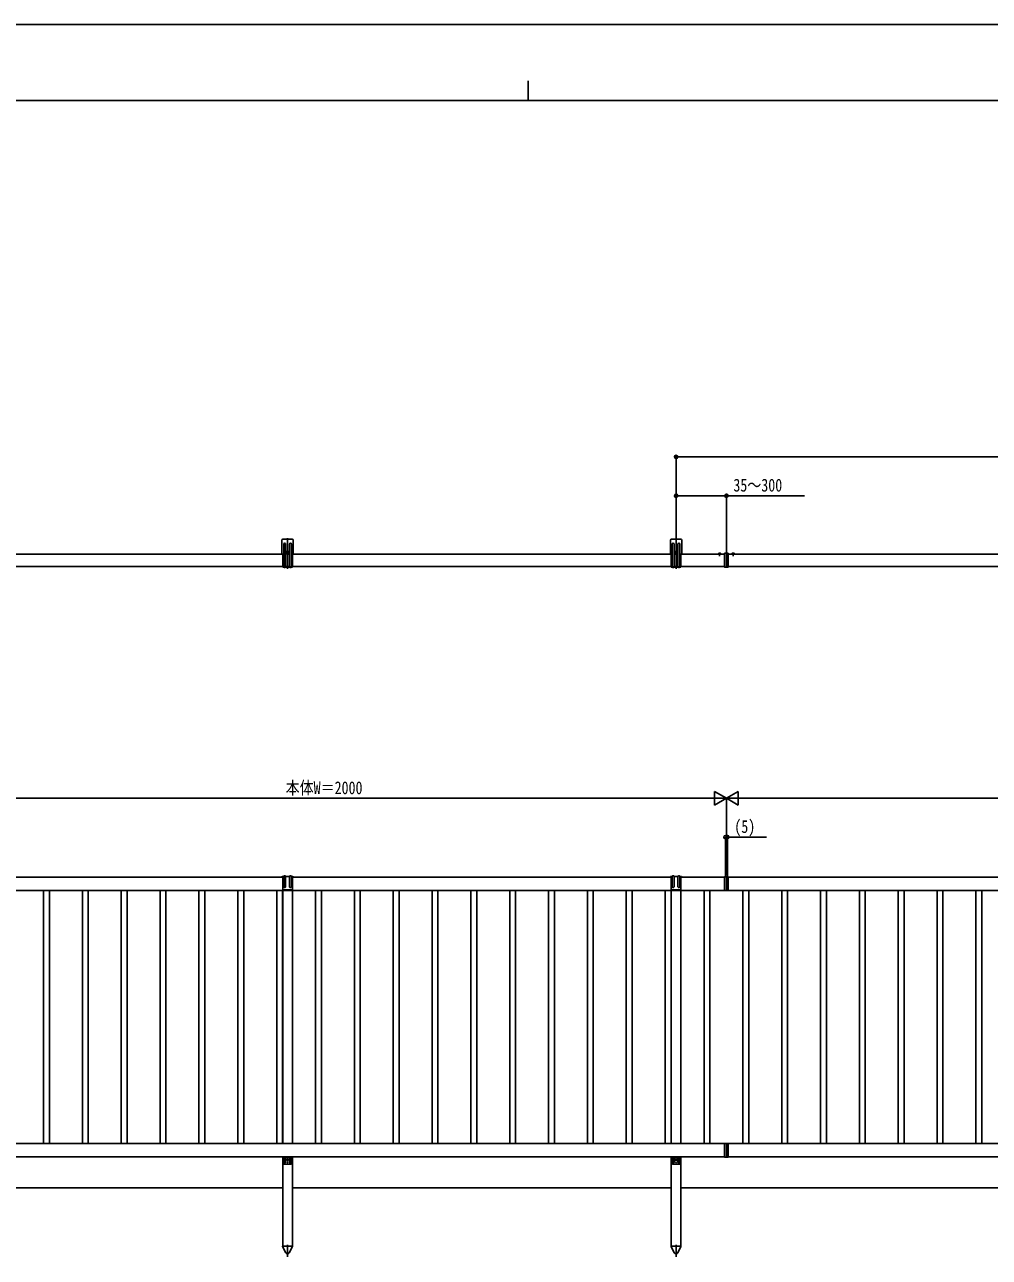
# Model space of a CAD drawing. Units: millimetres, scale not verified. Extents: x -4205 to 4205, y -2970 to 2970.
# Drawn here: x -1301 to 1182, y -204 to 2970 of the extents above; entities that cross this region are included whole.
import ezdxf
from ezdxf.enums import TextEntityAlignment as Align

# ---------------------------------------------------------------- set-up
doc = ezdxf.new("R2010")
doc.units = ezdxf.units.MM
doc.header["$LTSCALE"] = 16
for name, color, linetype in [('0-3_YKK_A1', 4, 'Continuous'), ('0-4_YKK_D', 6, 'Continuous'), ('0-5_YKK_ZWAK', 7, 'Continuous')]:
    doc.layers.add(name, color=color, linetype=linetype)
doc.styles.add('ＭＳ ゴシック', font='')
doc.styles.get('ＭＳ ゴシック').set_extended_font_data('MS Gothic')

msp = doc.modelspace()

# ---------------------------------------------------------------- linework, layer by layer
at = {"layer": '0-3_YKK_A1'}
for p, q in [((-638.98, 1642.5), (-638.98, 1609)), ((-612.48, 1645), (-636.48, 1645)), ((-634.48, 1573.5), (-634.48, 1632.2)), ((-629.48, 1632.2), (-629.48, 1573.5)), ((-624.48, 1568.8), (-624.48, 1647.63)), ((-619.48, 1573.5), (-619.48, 1632.2)), ((-614.48, 1632.2), (-614.48, 1573.5)), ((-609.98, 1609), (-609.98, 1642.5)), ((361.02, 1642.5), (361.02, 1609)), ((387.52, 1645), (363.52, 1645)), ((365.52, 1573.5), (365.52, 1632.2)), ((370.52, 1632.2), (370.52, 1573.5)), ((375.52, 1568.8), (375.52, 1647.63)), ((380.52, 1573.5), (380.52, 1632.2)), ((385.52, 1632.2), (385.52, 1573.5)), ((390.02, 1609), (390.02, 1642.5)), ((-1352.98, 1607), (-636.98, 1607)), ((-636.98, 1607), (-638.98, 1609)), ((-636.98, 1607), (-636.98, 1606.71)), ((-636.98, 1605.29), (-636.98, 1591.71)), ((-636.98, 1590.29), (-636.98, 1573.5)), ((-631.23, 1610.2), (-618.73, 1610.2)), ((-618.23, 1610.2), (-630.73, 1610.2)), ((-625.73, 1610.61), (-626.56, 1610.61)), ((-623.24, 1609.78), (-622.41, 1609.78)), ((-609.98, 1609), (-611.98, 1607)), ((-611.98, 1607), (363.02, 1607)), ((-611.98, 1606.71), (-611.98, 1607)), ((-611.98, 1591.71), (-611.98, 1605.29)), ((-611.98, 1573.5), (-611.98, 1590.29)), ((363.02, 1607), (361.02, 1609)), ((363.02, 1607), (363.02, 1606.71)), ((363.02, 1605.29), (363.02, 1591.71)), ((363.02, 1590.29), (363.02, 1573.5)), ((381.77, 1610.2), (369.27, 1610.2)), ((374.27, 1610.61), (373.44, 1610.61)), ((376.76, 1609.78), (377.59, 1609.78)), ((390.02, 1609), (388.02, 1607)), ((500.52, 1607), (388.02, 1607)), ((388.02, 1606.71), (388.02, 1607)), ((388.02, 1591.71), (388.02, 1605.29)), ((388.02, 1573.5), (388.02, 1590.29)), ((483.92, 1607), (491.12, 1607)), ((485.47, 1608.97), (486.37, 1607.15)), ((487.52, 1606.54), (486.37, 1607.15)), ((487.52, 1610.5), (487.52, 1601.35)), ((487.52, 1606.54), (488.66, 1607.15)), ((489.57, 1608.97), (488.66, 1607.15)), ((500.52, 1608.79), (500.52, 1607.99)), ((505.02, 1609.25), (500.71, 1608.99)), ((505.02, 1608.25), (505.02, 1573.75)), ((1363.02, 1607), (509.52, 1607)), ((518.92, 1607), (526.12, 1607)), ((520.47, 1608.97), (521.37, 1607.15)), ((522.52, 1606.54), (521.37, 1607.15)), ((522.52, 1610.5), (522.52, 1601.35)), ((522.52, 1606.54), (523.66, 1607.15)), ((524.57, 1608.97), (523.66, 1607.15)), ((-636.98, 1575), (-1352.98, 1575)), ((-636.98, 1575), (-633.48, 1575)), ((-636.98, 1573.5), (-634.48, 1573.5)), ((-630.48, 1572.5), (-633.48, 1572.5)), ((-631.48, 1574), (-632.48, 1574)), ((-630.48, 1575), (-618.48, 1575)), ((-629.48, 1573.5), (-619.48, 1573.5)), ((-618.48, 1572.5), (-615.48, 1572.5)), ((-617.48, 1574), (-616.48, 1574)), ((-615.48, 1575), (-611.98, 1575)), ((-614.48, 1573.5), (-611.98, 1573.5)), ((363.02, 1575), (-611.98, 1575)), ((363.02, 1575), (366.52, 1575)), ((363.02, 1573.5), (365.52, 1573.5)), ((369.52, 1572.5), (366.52, 1572.5)), ((368.52, 1574), (367.52, 1574)), ((369.52, 1575), (381.52, 1575)), ((370.52, 1573.5), (380.52, 1573.5)), ((381.52, 1572.5), (384.52, 1572.5)), ((382.52, 1574), (383.52, 1574)), ((384.52, 1575), (388.02, 1575)), ((385.52, 1573.5), (388.02, 1573.5)), ((388.02, 1575), (500.52, 1575)), ((500.71, 1573.01), (505.02, 1572.75)), ((505.02, 1572.75), (505.02, 1573.75)), ((509.33, 1573.01), (505.02, 1572.75)), ((509.52, 1575), (1363.02, 1575)), ((509.52, 1574.01), (509.52, 1573.21)), ((-636.98, 775), (-1352.98, 775)), ((-634.48, 777), (-636.98, 777)), ((-636.98, 777), (-636.98, 743.98)), ((-634.48, 777), (-634.48, 750.5)), ((-633.48, 778), (-630.48, 778)), ((-619.48, 777), (-629.48, 777)), ((-629.48, 777), (-629.48, 750.5)), ((-619.48, 777), (-619.48, 750.5)), ((-615.48, 778), (-618.48, 778)), ((-611.98, 777), (-614.48, 777)), ((-614.48, 777), (-614.48, 750.5)), ((-611.98, 777), (-611.98, 743.98)), ((363.02, 775), (-611.98, 775)), ((365.52, 777), (363.02, 777)), ((363.02, 777), (363.02, 743.98)), ((365.52, 777), (365.52, 750.5)), ((366.52, 778), (369.52, 778)), ((380.52, 777), (370.52, 777)), ((370.52, 777), (370.52, 750.5)), ((380.52, 777), (380.52, 750.5)), ((384.52, 778), (381.52, 778)), ((388.02, 777), (385.52, 777)), ((385.52, 777), (385.52, 750.5)), ((388.02, 777), (388.02, 743.98)), ((500.52, 775), (388.02, 775)), ((500.52, 775.65), (500.52, 774.85)), ((500.52, 774.85), (500.52, 741.61)), ((505.02, 776.11), (500.71, 775.84)), ((505.02, 775.11), (505.02, 741.61)), ((509.52, 775.65), (509.52, 774.85)), ((1363.02, 775), (509.52, 775)), ((509.52, 774.85), (509.52, 741.61)), ((500.52, 741), (-1488.98, 741)), ((-1252.48, 89), (-1252.48, 741)), ((-1237.48, 89), (-1237.48, 741)), ((-1152.48, 89), (-1152.48, 741)), ((-1137.48, 89), (-1137.48, 741)), ((-1052.48, 89), (-1052.48, 741)), ((-1037.48, 89), (-1037.48, 741)), ((-952.48, 89), (-952.48, 741)), ((-937.48, 89), (-937.48, 741)), ((-852.48, 89), (-852.48, 741)), ((-837.48, 89), (-837.48, 741)), ((-752.48, 89), (-752.48, 741)), ((-737.48, 89), (-737.48, 741)), ((-652.48, 89), (-652.48, 741)), ((-637.48, 89), (-637.48, 741)), ((-636.98, 89), (-636.98, 741)), ((-634.98, 741.98), (-625.2, 741.98)), ((-623.77, 741.98), (-613.98, 741.98)), ((-611.98, 89), (-611.98, 741)), ((-552.48, 89), (-552.48, 741)), ((-537.48, 89), (-537.48, 741)), ((-452.48, 89), (-452.48, 741)), ((-437.48, 89), (-437.48, 741)), ((-352.48, 89), (-352.48, 741)), ((-337.48, 89), (-337.48, 741)), ((-252.48, 89), (-252.48, 741)), ((-237.48, 89), (-237.48, 741)), ((-152.48, 89), (-152.48, 741)), ((-137.48, 89), (-137.48, 741)), ((-52.48, 89), (-52.48, 741)), ((-37.48, 89), (-37.48, 741)), ((47.52, 89), (47.52, 741)), ((62.52, 89), (62.52, 741)), ((147.52, 89), (147.52, 741)), ((162.52, 89), (162.52, 741)), ((247.52, 89), (247.52, 741)), ((262.52, 89), (262.52, 741)), ((347.52, 89), (347.52, 741)), ((362.52, 89), (362.52, 741)), ((363.02, 89), (363.02, 741)), ((365.02, 741.98), (374.8, 741.98)), ((376.23, 741.98), (386.02, 741.98)), ((388.02, 89), (388.02, 741)), ((447.52, 89), (447.52, 741)), ((462.52, 89), (462.52, 741)), ((500.52, 741.61), (500.52, 740.81)), ((501.08, 740.61), (505.02, 740.61)), ((505.02, 740.61), (505.02, 741.61)), ((508.96, 740.61), (505.02, 740.61)), ((509.52, 741.61), (509.52, 740.81)), ((2499.02, 741), (509.52, 741)), ((547.52, 89), (547.52, 741)), ((562.52, 89), (562.52, 741)), ((647.52, 89), (647.52, 741)), ((662.52, 89), (662.52, 741)), ((747.52, 89), (747.52, 741)), ((762.52, 89), (762.52, 741)), ((847.52, 89), (847.52, 741)), ((862.52, 89), (862.52, 741)), ((947.52, 89), (947.52, 741)), ((962.52, 89), (962.52, 741)), ((1047.52, 89), (1047.52, 741)), ((1062.52, 89), (1062.52, 741)), ((1147.52, 89), (1147.52, 741)), ((1162.52, 89), (1162.52, 741)), ((500.52, 89), (-1488.98, 89)), ((500.52, 88.39), (500.52, 89.19)), ((500.52, 55.15), (500.52, 88.39)), ((501.08, 89.39), (505.02, 89.39)), ((505.02, 89.39), (505.02, 88.39)), ((508.96, 89.39), (505.02, 89.39)), ((505.02, 54.89), (505.02, 88.39)), ((509.52, 88.39), (509.52, 89.19)), ((2499.02, 89), (509.52, 89)), ((509.52, 55.15), (509.52, 88.39)), ((500.52, 55), (-1488.98, 55)), ((-635.48, 55), (-635.48, 38)), ((-635.48, 52.8), (-633.48, 52.8)), ((-633.48, 40.5), (-633.48, 55)), ((-633.48, 36), (-615.48, 36)), ((-632.48, 51.93), (-630.48, 51.93)), ((-629.48, 55), (-629.48, 40.5)), ((-629.48, 52.8), (-619.48, 52.8)), ((-619.48, 40.5), (-619.48, 55)), ((-616.48, 51.93), (-618.48, 51.93)), ((-615.48, 55), (-615.48, 40.5)), ((-615.48, 52.8), (-613.48, 52.8)), ((-613.48, 38), (-613.48, 55)), ((-611.98, -175), (-611.98, 55)), ((363.02, -175), (363.02, 55)), ((364.52, 55), (364.52, 38)), ((364.52, 52.8), (366.52, 52.8)), ((366.52, 40.5), (366.52, 55)), ((366.52, 36), (384.52, 36)), ((367.52, 51.93), (369.52, 51.93)), ((370.52, 55), (370.52, 40.5)), ((370.52, 52.8), (380.52, 52.8)), ((380.52, 40.5), (380.52, 55)), ((383.52, 51.93), (381.52, 51.93)), ((384.52, 55), (384.52, 40.5)), ((384.52, 52.8), (386.52, 52.8)), ((386.52, 38), (386.52, 55)), ((388.02, -175), (388.02, 55)), ((500.52, 54.35), (500.52, 55.15)), ((505.02, 53.89), (500.71, 54.16)), ((509.52, 54.35), (509.52, 55.15)), ((2499.02, 55), (509.52, 55)), ((-636.98, -25), (-1352.98, -25)), ((363.02, -25), (-611.98, -25)), ((1363.02, -25), (388.02, -25)), ((-628.94, -192.26), (-637.18, -176)), ((-624.48, -202.65), (-624.48, -171.69)), ((-620.02, -192.26), (-611.78, -176)), ((-611.78, -176), (-611.78, -175)), ((371.06, -192.26), (362.82, -176)), ((388.02, -175), (363.02, -175)), ((375.52, -202.65), (375.52, -171.69)), ((379.98, -192.26), (388.22, -176)), ((388.22, -176), (388.22, -175))]:
    msp.add_line(p, q, dxfattribs=at)
for points in [[(-626.56, 1610.61), (-626.56, 1609.78), (-625.73, 1609.78)], [(-624.07, 1611.44), (-624.07, 1612.27), (-624.9, 1612.27), (-624.9, 1611.44)], [(-624.9, 1608.95), (-624.9, 1608.12), (-624.07, 1608.12), (-624.07, 1608.95)], [(-622.41, 1609.78), (-622.41, 1610.61), (-623.24, 1610.61)], [(373.44, 1610.61), (373.44, 1609.78), (374.27, 1609.78)], [(375.93, 1611.44), (375.93, 1612.27), (375.1, 1612.27), (375.1, 1611.44)], [(375.1, 1608.95), (375.1, 1608.12), (375.93, 1608.12), (375.93, 1608.95)], [(377.59, 1609.78), (377.59, 1610.61), (376.76, 1610.61)], [(500.52, 1607.99), (500.52, 1574.01), (500.52, 1573.21)], [(505.02, 1608.25), (505.02, 1609.25), (509.33, 1608.99)], [(509.52, 1608.79), (509.52, 1607.99), (509.52, 1574.01)], [(505.02, 775.11), (505.02, 776.11), (509.33, 775.84)], [(-611.98, -175), (-636.98, -175), (-636.98, 55)], [(505.02, 54.89), (505.02, 53.89), (509.33, 54.16)], [(-611.78, -175), (-637.18, -175), (-637.18, -176)], [(388.22, -175), (362.82, -175), (362.82, -176)]]:
    msp.add_lwpolyline(points, dxfattribs=at)
for centre, radius in [((-624.48, 1610.2), 4.25), ((375.52, 1610.2), 4.25), ((-624.48, 47), 2.1), ((-624.48, 40), 0.65), ((375.52, 47), 2.1), ((375.52, 40), 0.65)]:
    msp.add_circle(centre, radius, dxfattribs=at)
for centre, radius, start, end in [((-636.48, 1642.5), 2.5, 90, 180), ((-631.98, 1632.2), 2.5, 0, 180), ((-616.98, 1632.2), 2.5, 0, 180), ((-612.48, 1642.5), 2.5, 0, 90), ((363.52, 1642.5), 2.5, 90, 180), ((368.02, 1632.2), 2.5, 0, 180), ((383.02, 1632.2), 2.5, 0, 180), ((387.52, 1642.5), 2.5, 0, 90), ((-637.68, 1606), 1, 314.427, 45.573), ((-637.68, 1591), 1, 314.427, 45.573), ((-625.73, 1611.44), 0.83, 270, 0), ((-625.73, 1608.95), 0.83, 0, 90), ((-623.24, 1611.44), 0.83, 180, 270), ((-623.24, 1608.95), 0.83, 90, 180), ((-611.28, 1606), 1, 134.427, 225.573), ((-611.28, 1591), 1, 134.427, 225.573), ((362.32, 1606), 1, 314.427, 45.573), ((362.32, 1591), 1, 314.427, 45.573), ((374.27, 1611.44), 0.83, 270, 0), ((374.27, 1608.95), 0.83, 0, 90), ((376.76, 1611.44), 0.83, 180, 270), ((376.76, 1608.95), 0.83, 90, 180), ((388.72, 1606), 1, 134.427, 225.573), ((388.72, 1591), 1, 134.427, 225.573), ((483.92, 1607.15), 0.154, 152.71904, 270), ((487.52, 1605.3), 4.2, 27.28096, 152.71904), ((491.12, 1607.15), 0.154, 270, 27.28096), ((500.72, 1608.79), 0.2, 93.5, 180), ((509.32, 1608.79), 0.2, 0, 86.5), ((518.92, 1607.15), 0.154, 152.71904, 270), ((522.52, 1605.3), 4.2, 27.28096, 152.71904), ((526.12, 1607.15), 0.154, 270, 27.28096), ((-633.48, 1573.5), 1, 180, 270), ((-632.48, 1575), 1, 180, 270), ((-631.48, 1575), 1, 270, 0), ((-630.48, 1573.5), 1, 270, 0), ((-618.48, 1573.5), 1, 180, 270), ((-617.48, 1575), 1, 180, 270), ((-616.48, 1575), 1, 270, 0), ((-615.48, 1573.5), 1, 270, 0), ((366.52, 1573.5), 1, 180, 270), ((367.52, 1575), 1, 180, 270), ((368.52, 1575), 1, 270, 0), ((369.52, 1573.5), 1, 270, 0), ((381.52, 1573.5), 1, 180, 270), ((382.52, 1575), 1, 180, 270), ((383.52, 1575), 1, 270, 0), ((384.52, 1573.5), 1, 270, 0), ((500.72, 1573.21), 0.2, 180, 266.5), ((509.32, 1573.21), 0.2, 273.5, 0), ((-636.98, 775), 2, 90, 180), ((-633.48, 777), 1, 90, 180), ((-630.48, 777), 1, 0, 90), ((-618.48, 777), 1, 90, 180), ((-615.48, 777), 1, 0, 90), ((-611.98, 775), 2, 0, 90), ((363.02, 775), 2, 90, 180), ((366.52, 777), 1, 90, 180), ((369.52, 777), 1, 0, 90), ((381.52, 777), 1, 90, 180), ((384.52, 777), 1, 0, 90), ((388.02, 775), 2, 0, 90), ((500.72, 775.65), 0.2, 93.5, 180), ((509.32, 775.65), 0.2, 0, 86.5), ((-634.98, 743.98), 2, 180, 270), ((-631.98, 750.5), 2.5, 179.99998, 0.00004), ((-624.48, 741.28), 1, 44.427, 135.573), ((-616.98, 750.5), 2.5, 179.99998, 0.00004), ((-613.98, 743.98), 2, 270, 0), ((365.02, 743.98), 2, 180, 270), ((368.02, 750.5), 2.5, 179.99998, 0.00004), ((375.52, 741.28), 1, 44.427, 135.573), ((383.02, 750.5), 2.5, 179.99998, 0.00004), ((386.02, 743.98), 2, 270, 0), ((500.72, 740.81), 0.201, 179.90369, 269.4192), ((509.32, 740.81), 0.201, 270.5808, 0.09631), ((500.72, 89.19), 0.201, 90.5808, 180.09631), ((509.32, 89.19), 0.201, 359.90369, 89.4192), ((-633.48, 38), 2, 180, 270), ((-632.48, 52.93), 1, 180, 270), ((-631.48, 40.5), 2, 180, 0), ((-630.48, 52.93), 1, 270, 0), ((-618.48, 52.93), 1, 180, 270), ((-617.48, 40.5), 2, 180, 0), ((-616.48, 52.93), 1, 270, 0), ((-615.48, 38), 2, 270, 0), ((366.52, 38), 2, 180, 270), ((367.52, 52.93), 1, 180, 270), ((368.52, 40.5), 2, 180, 0), ((369.52, 52.93), 1, 270, 0), ((381.52, 52.93), 1, 180, 270), ((382.52, 40.5), 2, 180, 0), ((383.52, 52.93), 1, 270, 0), ((384.52, 38), 2, 270, 0), ((500.72, 54.35), 0.2, 180, 266.5), ((509.32, 54.35), 0.2, 273.5, 0), ((-624.48, -190), 5, 206.87405, 333.12595), ((375.52, -190), 5, 206.87405, 333.12595)]:
    msp.add_arc(centre, radius, start, end, dxfattribs=at)
for centre, start_param, end_param in [((501.08, 741.61), 4.6587856, 4.712389), ((508.96, 741.61), 4.712389, 4.7659923), ((501.08, 88.39), 1.5707963, 1.6243997), ((508.96, 88.39), 1.517193, 1.5707963)]:
    msp.add_ellipse(centre, major_axis=(6.74, 0), ratio=0.148374, start_param=start_param, end_param=end_param, dxfattribs=at)
at = {"layer": '0-4_YKK_D'}
for p, q in [((375.52, 1647.71), (375.52, 1858)), ((375.52, 1857), (2375.52, 1857)), ((375.52, 1647.71), (375.52, 1758)), ((505.02, 1608.6), (505.02, 1758)), ((505.02, 977.98), (474.71, 995.48)), ((474.71, 995.48), (474.71, 960.48)), ((505.02, 977.98), (535.33, 995.48)), ((535.33, 960.48), (535.33, 995.48)), ((-1459.98, 977.98), (470.02, 977.98)), ((505.02, 977.98), (444.4, 977.98)), ((505.02, 977.98), (474.71, 960.48)), ((505.02, 778.97), (505.02, 978.98)), ((505.02, 805.49), (505.02, 978.98)), ((505.02, 977.98), (535.33, 960.48)), ((505.02, 977.98), (565.64, 977.98)), ((2470.02, 977.98), (540.02, 977.98)), ((502.52, 776), (502.52, 878.98)), ((507.52, 776), (507.52, 878.98))]:
    msp.add_line(p, q, dxfattribs=at)
for points in [[(375.52, 1757), (505.02, 1757), (706.42, 1757)], [(502.52, 877.98), (507.52, 877.98), (608.12, 877.98)]]:
    msp.add_lwpolyline(points, dxfattribs=at)
for centre in [(375.52, 1857), (375.52, 1757), (505.02, 1757), (502.52, 877.98), (507.52, 877.98)]:
    msp.add_circle(centre, 4.25, dxfattribs=at)
at = {"layer": '0-5_YKK_ZWAK'}
for p, q in [((-4.98, 2825), (-4.98, 2775)), ((3895.02, 2775), (-3904.98, 2775))]:
    msp.add_line(p, q, dxfattribs=at)
msp.add_lwpolyline([(-4205, -2970), (4205, -2970), (4205, 2970), (-4205, 2970)], close=True, dxfattribs=at)

# ---------------------------------------------------------------- texts
at = {"layer": '0-4_YKK_D', "style": 'ＭＳ ゴシック', "width": 0.8}
for s, p in [('35～300', (523.02, 1758)), ('本体W＝2000', (-629.38, 978.78)), ('(5)', (525.52, 878.98))]:
    msp.add_text(s, height=32.99, dxfattribs=at).set_placement(p, align=Align.BOTTOM_LEFT)

doc.saveas('drawing.dxf')
